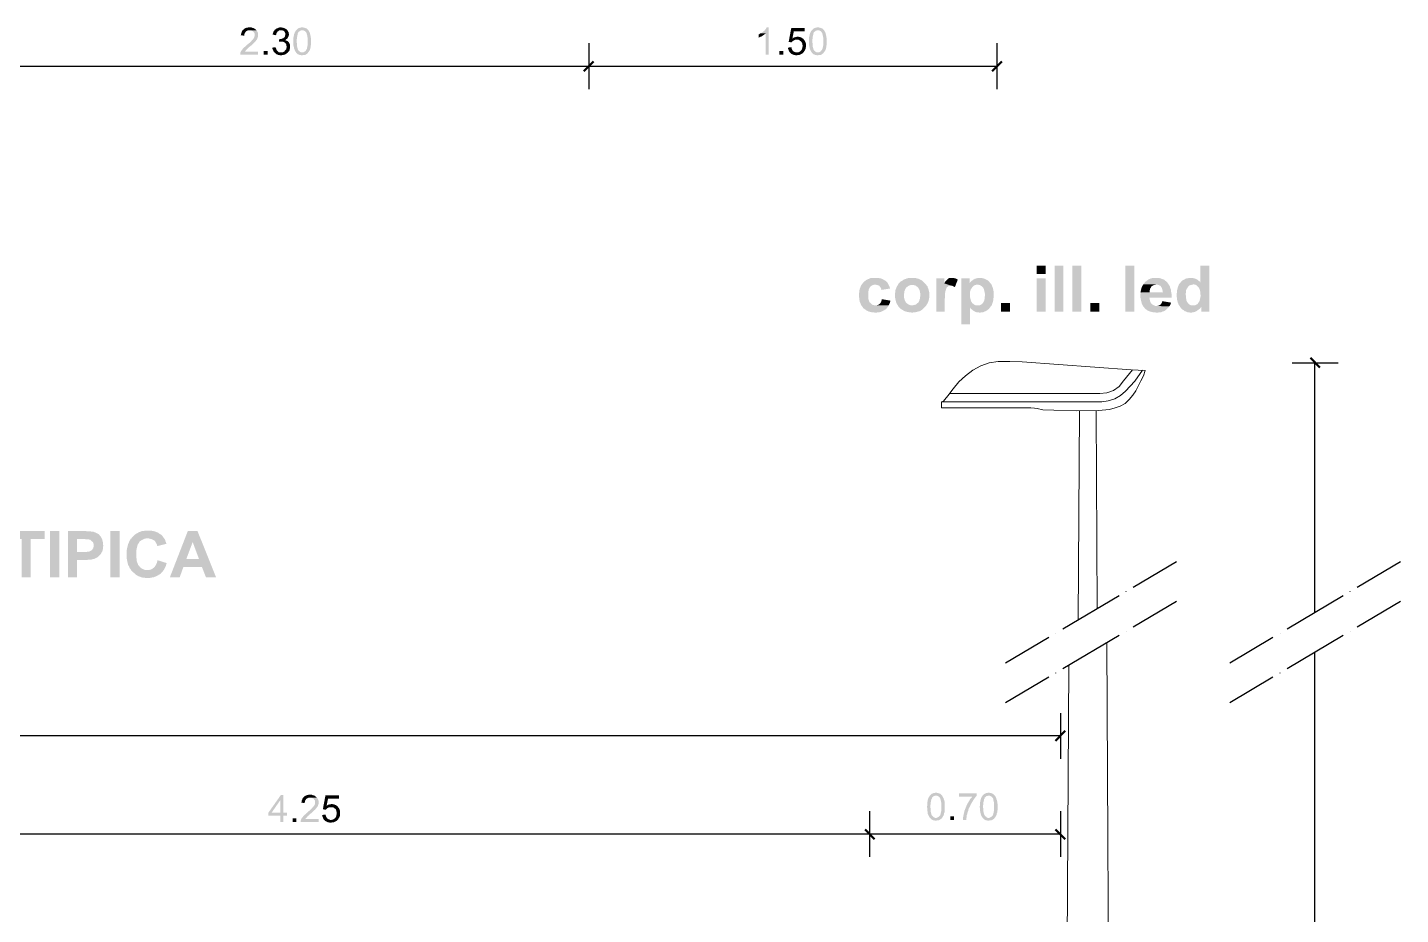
# Model space of a CAD drawing. Header units: millimetres. Extents: x 0.3 to 47.5, y 0.1 to 28.
# Drawn here: x 31.306 to 35.278, y 4.113 to 6.682 of the extents above; entities that cross this region are included whole.
import ezdxf

# ---------------------------------------------------------------- set-up
doc = ezdxf.new("R2010")
doc.units = ezdxf.units.MM
doc.layers.add('PDF _Geometria', color=7, linetype='Continuous')
doc.layers.add('PDF _Riempimenti solidi', color=7, linetype='Continuous')

msp = doc.modelspace()

# ---------------------------------------------------------------- hatches: boundary and pattern name
at = {"layer": 'PDF _Riempimenti solidi', "transparency": 33554559}
for points in [[(31.9683, 6.6732), (31.9492, 6.6732), (31.9525, 6.6732), (31.9542, 6.6724), (31.9558, 6.6716), (31.9583, 6.6707), (31.96, 6.6691), (31.9608, 6.6674), (31.9625, 6.6657), (31.9633, 6.6641), (31.9633, 6.6566), (31.9625, 6.6541), (31.9617, 6.6524), (31.9608, 6.6499), (31.9583, 6.6474), (31.9575, 6.6457), (31.9558, 6.6449), (31.955, 6.6432), (31.9533, 6.6416), (31.9517, 6.6399), (31.95, 6.6382), (31.9483, 6.6366), (31.9458, 6.6349), (31.9442, 6.6332), (31.9417, 6.6316), (31.94, 6.6299), (31.9367, 6.6266), (31.935, 6.6249), (31.9333, 6.6241), (31.9317, 6.6224), (31.9292, 6.6199), (31.9283, 6.6182), (31.9267, 6.6166), (31.9258, 6.6149), (31.9242, 6.6132), (31.9233, 6.6107), (31.9225, 6.6091), (31.9217, 6.6066), (31.9217, 6.6024), (31.9733, 6.6024), (31.9733, 6.6116), (31.935, 6.6116), (31.9367, 6.6132), (31.9375, 6.6149), (31.94, 6.6174), (31.9408, 6.6182), (31.9425, 6.6199), (31.9442, 6.6216), (31.9458, 6.6232), (31.9475, 6.6249), (31.95, 6.6266), (31.9508, 6.6274), (31.9533, 6.6291), (31.955, 6.6307), (31.9567, 6.6324), (31.9583, 6.6341), (31.96, 6.6357), (31.9617, 6.6374), (31.9633, 6.6382), (31.9642, 6.6399), (31.965, 6.6407), (31.9675, 6.6432), (31.9683, 6.6449), (31.97, 6.6466), (31.9708, 6.6482), (31.9717, 6.6499), (31.9717, 6.6507), (31.9725, 6.6532), (31.9733, 6.6549), (31.9733, 6.6641), (31.9725, 6.6666), (31.9708, 6.6699), (31.97, 6.6716)], [(31.9492, 6.6816), (31.9442, 6.6816), (31.9425, 6.6807), (31.94, 6.6807), (31.9383, 6.6799), (31.9358, 6.6791), (31.9342, 6.6782), (31.9325, 6.6766), (31.9308, 6.6757), (31.93, 6.6741), (31.9283, 6.6732), (31.9267, 6.6699), (31.9258, 6.6674), (31.925, 6.6657), (31.9242, 6.6632), (31.9242, 6.6607), (31.9233, 6.6591), (31.9333, 6.6574), (31.9333, 6.6599), (31.9342, 6.6624), (31.9342, 6.6641), (31.935, 6.6657), (31.9367, 6.6674), (31.9375, 6.6691), (31.9383, 6.6699), (31.9408, 6.6716), (31.9425, 6.6724), (31.9442, 6.6732), (31.9683, 6.6732), (31.9667, 6.6749), (31.965, 6.6766), (31.9633, 6.6774), (31.9617, 6.6791), (31.96, 6.6799), (31.9583, 6.6799), (31.9558, 6.6807), (31.9542, 6.6816), (31.9517, 6.6816)], [(32.0217, 6.6749), (32.0208, 6.6732), (32.0192, 6.6716), (32.0183, 6.6699), (32.0175, 6.6674), (32.0167, 6.6657), (32.0158, 6.6632), (32.0158, 6.6607), (32.025, 6.6591), (32.0258, 6.6607), (32.0258, 6.6632), (32.0267, 6.6649), (32.0275, 6.6666), (32.0292, 6.6682), (32.03, 6.6699), (32.0317, 6.6707), (32.0333, 6.6724), (32.035, 6.6732), (32.0392, 6.6732)], [(32.0392, 6.6816), (32.035, 6.6816), (32.0333, 6.6807), (32.0308, 6.6799), (32.0292, 6.6791), (32.0267, 6.6782), (32.025, 6.6774), (32.0233, 6.6757), (32.0217, 6.6749), (32.0392, 6.6732), (32.0433, 6.6732), (32.045, 6.6724), (32.0475, 6.6716), (32.05, 6.6691), (32.0508, 6.6674), (32.0517, 6.6657), (32.0525, 6.6632), (32.0525, 6.6599), (32.0517, 6.6582), (32.0517, 6.6557), (32.05, 6.6541), (32.0492, 6.6524), (32.0475, 6.6516), (32.0467, 6.6507), (32.045, 6.6499), (32.0425, 6.6491), (32.0408, 6.6482), (32.0367, 6.6482), (32.055, 6.6474), (32.0567, 6.6482), (32.0583, 6.6499), (32.0592, 6.6516), (32.06, 6.6524), (32.0608, 6.6549), (32.0617, 6.6566), (32.0625, 6.6591), (32.0625, 6.6632), (32.0617, 6.6649), (32.0617, 6.6674), (32.0608, 6.6691), (32.0592, 6.6716), (32.0583, 6.6732), (32.0567, 6.6749), (32.055, 6.6766), (32.0533, 6.6774), (32.0508, 6.6791), (32.05, 6.6791), (32.0475, 6.6799), (32.0458, 6.6807), (32.0433, 6.6807), (32.0417, 6.6816)], [(32.0833, 6.6732), (32.0825, 6.6716), (32.0808, 6.6699), (32.08, 6.6682), (32.0792, 6.6657), (32.0783, 6.6641), (32.0783, 6.6632), (32.0775, 6.6616), (32.0775, 6.6599), (32.0767, 6.6574), (32.0767, 6.6557), (32.0758, 6.6532), (32.0758, 6.6441), (32.075, 6.6416), (32.075, 6.6399), (32.0758, 6.6374), (32.0758, 6.6291), (32.0767, 6.6274), (32.0767, 6.6249), (32.0775, 6.6224), (32.0775, 6.6207), (32.0783, 6.6191), (32.0792, 6.6166), (32.0817, 6.6116), (32.0825, 6.6107), (32.0833, 6.6091), (32.0842, 6.6082), (32.1008, 6.6091), (32.0983, 6.6091), (32.0967, 6.6099), (32.095, 6.6107), (32.0933, 6.6124), (32.0917, 6.6132), (32.09, 6.6157), (32.0892, 6.6166), (32.0883, 6.6182), (32.0875, 6.6199), (32.0875, 6.6216), (32.0867, 6.6232), (32.0867, 6.6249), (32.0858, 6.6274), (32.0858, 6.6349), (32.085, 6.6382), (32.085, 6.6457), (32.0858, 6.6491), (32.0858, 6.6541), (32.0867, 6.6557), (32.0867, 6.6582), (32.0875, 6.6599), (32.0875, 6.6624), (32.0883, 6.6641), (32.0892, 6.6649), (32.0892, 6.6666), (32.09, 6.6682), (32.0917, 6.6691), (32.0933, 6.6707), (32.095, 6.6724), (32.0967, 6.6724), (32.0992, 6.6732), (32.1008, 6.6732)], [(32.1008, 6.6816), (32.0983, 6.6816), (32.0967, 6.6807), (32.0942, 6.6807), (32.0925, 6.6799), (32.09, 6.6791), (32.0883, 6.6782), (32.0867, 6.6766), (32.085, 6.6749), (32.0833, 6.6732), (32.1042, 6.6732), (32.1058, 6.6724), (32.1075, 6.6716), (32.1092, 6.6707), (32.1108, 6.6691), (32.1125, 6.6674), (32.1125, 6.6666), (32.1133, 6.6657), (32.1142, 6.6641), (32.1142, 6.6624), (32.115, 6.6607), (32.115, 6.6591), (32.1158, 6.6574), (32.1158, 6.6549), (32.1167, 6.6524), (32.1167, 6.6291), (32.1158, 6.6274), (32.1158, 6.6249), (32.115, 6.6232), (32.115, 6.6207), (32.1142, 6.6191), (32.1133, 6.6182), (32.1133, 6.6166), (32.11, 6.6132), (32.1083, 6.6116), (32.1067, 6.6107), (32.1033, 6.6091), (32.1008, 6.6091), (32.0842, 6.6082), (32.0858, 6.6066), (32.0867, 6.6057), (32.0883, 6.6041), (32.0908, 6.6032), (32.0925, 6.6024), (32.0942, 6.6016), (32.0967, 6.6016), (32.0983, 6.6007), (32.1017, 6.6007), (32.1033, 6.6016), (32.1083, 6.6016), (32.11, 6.6024), (32.1117, 6.6032), (32.1142, 6.6049), (32.115, 6.6057), (32.1158, 6.6057), (32.1175, 6.6074), (32.1183, 6.6091), (32.12, 6.6107), (32.1208, 6.6124), (32.1225, 6.6149), (32.1233, 6.6166), (32.1242, 6.6191), (32.1242, 6.6207), (32.125, 6.6232), (32.1258, 6.6249), (32.1258, 6.6291), (32.1267, 6.6316), (32.1267, 6.6499), (32.1258, 6.6524), (32.1258, 6.6566), (32.125, 6.6582), (32.125, 6.6599), (32.1242, 6.6616), (32.1233, 6.6641), (32.1233, 6.6657), (32.1217, 6.6682), (32.1208, 6.6699), (32.12, 6.6716), (32.1192, 6.6732), (32.1175, 6.6749), (32.1158, 6.6766), (32.1142, 6.6782), (32.1125, 6.6791), (32.1117, 6.6791), (32.11, 6.6799), (32.1075, 6.6807), (32.1058, 6.6807), (32.1033, 6.6816)], [(33.4508, 6.6816), (33.445, 6.6816), (33.4442, 6.6807), (33.4433, 6.6791), (33.4425, 6.6774), (33.4408, 6.6757), (33.44, 6.6741), (33.4383, 6.6724), (33.4358, 6.6707), (33.4333, 6.6682), (33.4317, 6.6674), (33.43, 6.6657), (33.4283, 6.6649), (33.4417, 6.6641), (33.4417, 6.6024), (33.4508, 6.6024)], [(33.555, 6.6799), (33.5158, 6.6799), (33.5083, 6.6399), (33.5167, 6.6382), (33.5183, 6.6399), (33.5192, 6.6416), (33.5208, 6.6424), (33.5233, 6.6441), (33.5267, 6.6457), (33.5317, 6.6457), (33.5517, 6.6474), (33.55, 6.6491), (33.5192, 6.6499), (33.5233, 6.6707), (33.555, 6.6707)], [(33.575, 6.6732), (33.5742, 6.6716), (33.5725, 6.6699), (33.5717, 6.6682), (33.5708, 6.6657), (33.57, 6.6641), (33.57, 6.6632), (33.5692, 6.6616), (33.5692, 6.6599), (33.5683, 6.6574), (33.5683, 6.6557), (33.5675, 6.6532), (33.5675, 6.6441), (33.5667, 6.6416), (33.5667, 6.6399), (33.5675, 6.6374), (33.5675, 6.6291), (33.5683, 6.6274), (33.5683, 6.6249), (33.5692, 6.6224), (33.5692, 6.6207), (33.57, 6.6191), (33.5708, 6.6166), (33.5717, 6.6149), (33.5725, 6.6132), (33.5733, 6.6116), (33.5742, 6.6107), (33.575, 6.6091), (33.5758, 6.6082), (33.5925, 6.6091), (33.59, 6.6091), (33.5883, 6.6099), (33.5867, 6.6107), (33.585, 6.6124), (33.5833, 6.6132), (33.5817, 6.6157), (33.5808, 6.6166), (33.58, 6.6182), (33.5792, 6.6199), (33.5792, 6.6216), (33.5783, 6.6232), (33.5783, 6.6249), (33.5775, 6.6274), (33.5775, 6.6349), (33.5767, 6.6382), (33.5767, 6.6457), (33.5775, 6.6491), (33.5775, 6.6541), (33.5783, 6.6557), (33.5783, 6.6582), (33.5792, 6.6599), (33.5792, 6.6624), (33.58, 6.6641), (33.5808, 6.6649), (33.5808, 6.6666), (33.5817, 6.6682), (33.5833, 6.6691), (33.585, 6.6707), (33.5867, 6.6724), (33.5883, 6.6724), (33.5908, 6.6732), (33.5925, 6.6732)], [(33.5925, 6.6816), (33.59, 6.6816), (33.5883, 6.6807), (33.5858, 6.6807), (33.5842, 6.6799), (33.5817, 6.6791), (33.58, 6.6782), (33.5783, 6.6766), (33.5767, 6.6749), (33.575, 6.6732), (33.5958, 6.6732), (33.5975, 6.6724), (33.5992, 6.6716), (33.6008, 6.6707), (33.6025, 6.6691), (33.6042, 6.6674), (33.6042, 6.6666), (33.605, 6.6657), (33.6058, 6.6641), (33.6058, 6.6624), (33.6067, 6.6607), (33.6067, 6.6591), (33.6075, 6.6574), (33.6075, 6.6549), (33.6083, 6.6524), (33.6083, 6.6291), (33.6075, 6.6274), (33.6075, 6.6249), (33.6067, 6.6232), (33.6067, 6.6207), (33.6058, 6.6191), (33.605, 6.6182), (33.605, 6.6166), (33.6033, 6.6149), (33.6017, 6.6132), (33.6, 6.6116), (33.5983, 6.6107), (33.5967, 6.6099), (33.595, 6.6091), (33.5925, 6.6091), (33.5758, 6.6082), (33.5783, 6.6057), (33.58, 6.6041), (33.5825, 6.6032), (33.5858, 6.6016), (33.5883, 6.6016), (33.59, 6.6007), (33.5933, 6.6007), (33.595, 6.6016), (33.6, 6.6016), (33.6017, 6.6024), (33.6033, 6.6032), (33.6058, 6.6049), (33.6067, 6.6057), (33.6075, 6.6057), (33.6092, 6.6074), (33.61, 6.6091), (33.6117, 6.6107), (33.6125, 6.6124), (33.6142, 6.6149), (33.615, 6.6166), (33.6158, 6.6191), (33.6158, 6.6207), (33.6167, 6.6232), (33.6175, 6.6249), (33.6175, 6.6291), (33.6183, 6.6316), (33.6183, 6.6499), (33.6175, 6.6524), (33.6175, 6.6566), (33.6167, 6.6582), (33.6167, 6.6599), (33.6158, 6.6616), (33.615, 6.6641), (33.615, 6.6657), (33.6133, 6.6682), (33.6108, 6.6732), (33.6092, 6.6749), (33.6075, 6.6766), (33.6058, 6.6782), (33.6042, 6.6791), (33.6033, 6.6791), (33.6017, 6.6799), (33.5992, 6.6807), (33.5975, 6.6807), (33.595, 6.6816)], [(32.0592, 6.6416), (32.0408, 6.6407), (32.0442, 6.6407), (32.0467, 6.6399), (32.0483, 6.6391), (32.05, 6.6382), (32.0517, 6.6366), (32.0525, 6.6357), (32.0542, 6.6341), (32.055, 6.6316), (32.055, 6.6299), (32.0558, 6.6274), (32.0558, 6.6232), (32.055, 6.6207), (32.055, 6.6191), (32.0542, 6.6174), (32.0508, 6.6141), (32.05, 6.6124), (32.0475, 6.6107), (32.0458, 6.6099), (32.0442, 6.6099), (32.0417, 6.6091), (32.0208, 6.6091), (32.0225, 6.6074), (32.0233, 6.6066), (32.025, 6.6049), (32.0267, 6.6041), (32.0292, 6.6032), (32.0308, 6.6024), (32.0325, 6.6016), (32.035, 6.6016), (32.0375, 6.6007), (32.0417, 6.6007), (32.0433, 6.6016), (32.0458, 6.6016), (32.0475, 6.6024), (32.05, 6.6024), (32.0517, 6.6032), (32.0533, 6.6041), (32.055, 6.6057), (32.0567, 6.6066), (32.0583, 6.6082), (32.0592, 6.6082), (32.06, 6.6099), (32.0617, 6.6116), (32.0633, 6.6132), (32.0642, 6.6149), (32.065, 6.6174), (32.065, 6.6191), (32.0658, 6.6216), (32.0658, 6.6307), (32.065, 6.6332), (32.0625, 6.6382), (32.0608, 6.6399)], [(32.035, 6.6482), (32.0333, 6.6399), (32.0342, 6.6399), (32.0367, 6.6407), (32.0408, 6.6407), (32.0592, 6.6416), (32.0575, 6.6424), (32.0558, 6.6432), (32.0533, 6.6441), (32.0517, 6.6449), (32.0533, 6.6457), (32.055, 6.6474), (32.0367, 6.6482)], [(33.4283, 6.6649), (33.4258, 6.6641), (33.4242, 6.6624), (33.4217, 6.6616), (33.4217, 6.6524), (33.4225, 6.6524), (33.4258, 6.6541), (33.4283, 6.6549), (33.43, 6.6557), (33.4325, 6.6574), (33.435, 6.6591), (33.4367, 6.6599), (33.4383, 6.6616), (33.44, 6.6624), (33.4417, 6.6641)], [(33.5342, 6.6549), (33.5333, 6.6549), (33.5308, 6.6541), (33.5292, 6.6541), (33.5267, 6.6532), (33.525, 6.6532), (33.5233, 6.6524), (33.5208, 6.6507), (33.5192, 6.6499), (33.55, 6.6491), (33.5483, 6.6499), (33.5467, 6.6516), (33.5442, 6.6524), (33.5408, 6.6541), (33.5383, 6.6541), (33.5358, 6.6549)], [(33.5517, 6.6474), (33.5317, 6.6457), (33.5367, 6.6457), (33.5383, 6.6449), (33.54, 6.6441), (33.5417, 6.6424), (33.5433, 6.6416), (33.5442, 6.6407), (33.5458, 6.6391), (33.5467, 6.6366), (33.5475, 6.6349), (33.5475, 6.6332), (33.5483, 6.6307), (33.5483, 6.6257), (33.5475, 6.6232), (33.5475, 6.6216), (33.5467, 6.6191), (33.545, 6.6157), (33.5433, 6.6141), (33.5417, 6.6124), (33.54, 6.6116), (33.5375, 6.6099), (33.5358, 6.6099), (33.5333, 6.6091), (33.5317, 6.6091), (33.5508, 6.6091), (33.5525, 6.6107), (33.5533, 6.6124), (33.555, 6.6149), (33.5567, 6.6182), (33.5575, 6.6207), (33.5575, 6.6224), (33.5583, 6.6249), (33.5583, 6.6349), (33.5575, 6.6366), (33.5567, 6.6391), (33.5558, 6.6407), (33.555, 6.6424), (33.5542, 6.6441), (33.5525, 6.6457)], [(32.0242, 6.6241), (32.015, 6.6232), (32.015, 6.6199), (32.0158, 6.6174), (32.0167, 6.6157), (32.0183, 6.6124), (32.0192, 6.6099), (32.0208, 6.6091), (32.04, 6.6091), (32.0375, 6.6091), (32.0358, 6.6099), (32.0333, 6.6099), (32.0317, 6.6116), (32.03, 6.6124), (32.03, 6.6132), (32.0283, 6.6141), (32.0267, 6.6174), (32.0258, 6.6199), (32.025, 6.6216)], [(33.5167, 6.6241), (33.5058, 6.6232), (33.5067, 6.6216), (33.5067, 6.6199), (33.5075, 6.6174), (33.5083, 6.6157), (33.5092, 6.6132), (33.51, 6.6116), (33.5108, 6.6099), (33.5125, 6.6082), (33.5142, 6.6074), (33.515, 6.6057), (33.5167, 6.6049), (33.5183, 6.6041), (33.5208, 6.6032), (33.5225, 6.6024), (33.525, 6.6016), (33.5267, 6.6016), (33.5292, 6.6007), (33.5317, 6.6007), (33.5342, 6.6016), (33.5383, 6.6016), (33.5408, 6.6024), (33.5442, 6.6041), (33.5475, 6.6057), (33.5508, 6.6091), (33.5292, 6.6091), (33.5275, 6.6099), (33.525, 6.6107), (33.5233, 6.6116), (33.5217, 6.6124), (33.5208, 6.6141), (33.5192, 6.6157), (33.5175, 6.6191), (33.5167, 6.6216)], [(34.725, 5.9916), (34.6992, 5.9916), (34.6992, 5.9432), (34.6408, 5.9416), (34.6383, 5.9391), (34.6783, 5.9374), (34.6817, 5.9374), (34.685, 5.9366), (34.6883, 5.9349), (34.6908, 5.9324), (34.6933, 5.9299), (34.695, 5.9282), (34.6967, 5.9249), (34.6975, 5.9224), (34.6983, 5.9191), (34.6992, 5.9149), (34.6992, 5.9107), (34.7, 5.9057), (34.7, 5.9041), (34.6983, 5.8957), (34.6975, 5.8924), (34.6967, 5.8891), (34.6933, 5.8841), (34.6917, 5.8816), (34.6883, 5.8791), (34.685, 5.8774), (34.6817, 5.8766), (34.6783, 5.8766), (34.6392, 5.8749), (34.7017, 5.8724), (34.7017, 5.8582), (34.725, 5.8582)], [(33.72, 5.9382), (33.7183, 5.9349), (33.7167, 5.9324), (33.7158, 5.9291), (33.7142, 5.9257), (33.7133, 5.9224), (33.7125, 5.9182), (33.7125, 5.9149), (33.7117, 5.9107), (33.7117, 5.9016), (33.7125, 5.8982), (33.7125, 5.8941), (33.7133, 5.8907), (33.7142, 5.8866), (33.7158, 5.8832), (33.7167, 5.8807), (33.7183, 5.8774), (33.72, 5.8749), (33.7225, 5.8716), (33.7242, 5.8691), (33.725, 5.8682), (33.7275, 5.8666), (33.7308, 5.8641), (33.7333, 5.8624), (33.74, 5.8591), (33.75, 5.8566), (33.7542, 5.8566), (33.7583, 5.8557), (33.7608, 5.8557), (33.765, 5.8566), (33.7692, 5.8566), (33.7758, 5.8582), (33.7825, 5.8616), (33.7875, 5.8649), (33.7892, 5.8657), (33.7917, 5.8682), (33.7933, 5.8707), (33.7958, 5.8732), (33.7975, 5.8766), (33.7592, 5.8766), (33.7558, 5.8774), (33.7525, 5.8782), (33.7492, 5.8791), (33.7442, 5.8841), (33.7425, 5.8857), (33.7408, 5.8891), (33.74, 5.8916), (33.7392, 5.8949), (33.7383, 5.8991), (33.7383, 5.9141), (33.7392, 5.9182), (33.74, 5.9224), (33.7408, 5.9249), (33.7425, 5.9282), (33.7442, 5.9299), (33.7458, 5.9324), (33.7483, 5.9341), (33.7517, 5.9357), (33.755, 5.9366), (33.7592, 5.9366)], [(33.7583, 5.9566), (33.7525, 5.9566), (33.7492, 5.9557), (33.745, 5.9557), (33.7417, 5.9541), (33.7383, 5.9532), (33.7358, 5.9516), (33.7325, 5.9499), (33.73, 5.9482), (33.7267, 5.9457), (33.7242, 5.9432), (33.7225, 5.9407), (33.72, 5.9382), (33.7592, 5.9366), (33.7608, 5.9366), (33.7675, 5.9349), (33.7708, 5.9332), (33.7717, 5.9316), (33.7742, 5.9291), (33.7758, 5.9257), (33.7767, 5.9216), (33.8017, 5.9257), (33.8008, 5.9291), (33.7992, 5.9324), (33.7975, 5.9357), (33.7942, 5.9424), (33.7917, 5.9449), (33.7892, 5.9474), (33.7867, 5.9491), (33.7833, 5.9507), (33.7808, 5.9524), (33.7775, 5.9541), (33.7708, 5.9557), (33.7667, 5.9566), (33.7625, 5.9566)], [(33.865, 5.9566), (33.8567, 5.9566), (33.8533, 5.9557), (33.85, 5.9549), (33.8467, 5.9532), (33.8433, 5.9524), (33.84, 5.9507), (33.8367, 5.9482), (33.8333, 5.9466), (33.8283, 5.9416), (33.8258, 5.9391), (33.8242, 5.9357), (33.8217, 5.9324), (33.82, 5.9291), (33.8192, 5.9257), (33.8175, 5.9224), (33.8167, 5.9182), (33.8167, 5.9149), (33.8158, 5.9116), (33.8158, 5.8999), (33.8167, 5.8966), (33.8175, 5.8924), (33.8183, 5.8891), (33.8192, 5.8857), (33.8208, 5.8824), (33.8217, 5.8799), (33.8225, 5.8791), (33.8242, 5.8766), (33.8658, 5.8766), (33.8642, 5.8766), (33.8575, 5.8782), (33.8542, 5.8799), (33.8517, 5.8816), (33.8483, 5.8841), (33.8475, 5.8857), (33.8458, 5.8882), (33.8442, 5.8916), (33.8433, 5.8949), (33.8425, 5.8982), (33.8417, 5.9024), (33.8417, 5.9082), (33.8425, 5.9124), (33.8425, 5.9166), (33.8442, 5.9199), (33.845, 5.9232), (33.8467, 5.9257), (33.8483, 5.9282), (33.8492, 5.9291), (33.8525, 5.9316), (33.855, 5.9332), (33.8583, 5.9349), (33.8617, 5.9357), (33.8658, 5.9357), (33.9058, 5.9374), (33.8983, 5.9449), (33.8958, 5.9474), (33.8933, 5.9491), (33.8867, 5.9524), (33.8833, 5.9541), (33.8733, 5.9566), (33.8692, 5.9566)], [(33.9058, 5.9374), (33.8658, 5.9357), (33.87, 5.9357), (33.8733, 5.9349), (33.8767, 5.9332), (33.88, 5.9307), (33.8825, 5.9282), (33.8833, 5.9274), (33.885, 5.9249), (33.8867, 5.9216), (33.8875, 5.9182), (33.8883, 5.9149), (33.8892, 5.9107), (33.8892, 5.9041), (33.8883, 5.8999), (33.8883, 5.8966), (33.8867, 5.8932), (33.8858, 5.8899), (33.8842, 5.8866), (33.8825, 5.8841), (33.8817, 5.8841), (33.8792, 5.8816), (33.8758, 5.8791), (33.8658, 5.8766), (33.8242, 5.8766), (33.8258, 5.8732), (33.8283, 5.8707), (33.8308, 5.8682), (33.8342, 5.8657), (33.8367, 5.8641), (33.84, 5.8624), (33.8408, 5.8616), (33.8442, 5.8599), (33.8508, 5.8582), (33.855, 5.8574), (33.8583, 5.8566), (33.8617, 5.8566), (33.8658, 5.8557), (33.8692, 5.8566), (33.8725, 5.8566), (33.8767, 5.8574), (33.8867, 5.8599), (33.89, 5.8616), (33.8925, 5.8632), (33.8958, 5.8657), (33.8983, 5.8682), (33.9008, 5.8707), (33.9058, 5.8757), (33.9075, 5.8791), (33.9092, 5.8816), (33.9108, 5.8849), (33.9125, 5.8882), (33.9133, 5.8916), (33.9142, 5.8957), (33.915, 5.8991), (33.915, 5.9141), (33.9142, 5.9174), (33.9133, 5.9216), (33.9125, 5.9249), (33.9108, 5.9282), (33.91, 5.9316), (33.9075, 5.9341)], [(33.9583, 5.9549), (33.935, 5.9549), (33.935, 5.8582), (33.96, 5.8582), (33.96, 5.8974), (33.9608, 5.9016), (33.9608, 5.9132), (33.9617, 5.9157), (33.9617, 5.9182), (33.9625, 5.9199), (33.9633, 5.9224), (33.9642, 5.9257), (33.9658, 5.9291), (33.9683, 5.9307), (33.97, 5.9324), (33.9733, 5.9332), (33.9775, 5.9341), (33.9583, 5.9407)], [(33.98, 5.9566), (33.9758, 5.9566), (33.9725, 5.9557), (33.9692, 5.9541), (33.9683, 5.9524), (33.9658, 5.9507), (33.9633, 5.9482), (33.9608, 5.9449), (33.9583, 5.9407), (33.9775, 5.9341), (33.9792, 5.9341), (33.9825, 5.9332), (33.9858, 5.9316), (33.9892, 5.9299), (33.9975, 5.9516), (33.9942, 5.9532), (33.9908, 5.9549), (33.9842, 5.9566)], [(34.0317, 5.9549), (34.0075, 5.9549), (34.0075, 5.8216), (34.0333, 5.8216), (34.0333, 5.8699), (34.0917, 5.8724), (34.0942, 5.8749), (34.055, 5.8766), (34.0508, 5.8766), (34.0483, 5.8774), (34.045, 5.8791), (34.0417, 5.8816), (34.0392, 5.8841), (34.0375, 5.8866), (34.0358, 5.8891), (34.035, 5.8924), (34.0342, 5.8957), (34.0333, 5.8991), (34.0333, 5.9032), (34.0325, 5.9082), (34.0325, 5.9091), (34.0333, 5.9132), (34.0333, 5.9174), (34.0342, 5.9207), (34.0358, 5.9241), (34.0375, 5.9266), (34.0392, 5.9291), (34.0417, 5.9316), (34.0442, 5.9341), (34.0475, 5.9357), (34.0508, 5.9366), (34.0542, 5.9366), (34.0942, 5.9382), (34.0317, 5.9407)], [(34.0617, 5.9566), (34.0575, 5.9566), (34.0508, 5.9549), (34.0475, 5.9541), (34.0442, 5.9524), (34.0417, 5.9507), (34.0383, 5.9482), (34.0333, 5.9432), (34.0317, 5.9407), (34.0942, 5.9382), (34.0917, 5.9407), (34.09, 5.9432), (34.0875, 5.9466), (34.0842, 5.9491), (34.0817, 5.9507), (34.0783, 5.9524), (34.075, 5.9541), (34.0717, 5.9549), (34.0683, 5.9557), (34.065, 5.9566)], [(34.0942, 5.9382), (34.0542, 5.9366), (34.0575, 5.9366), (34.0608, 5.9357), (34.0642, 5.9341), (34.0667, 5.9324), (34.07, 5.9291), (34.0708, 5.9282), (34.0725, 5.9257), (34.075, 5.9157), (34.0758, 5.9116), (34.0758, 5.9032), (34.075, 5.8991), (34.075, 5.8949), (34.0742, 5.8916), (34.0725, 5.8882), (34.0717, 5.8857), (34.07, 5.8832), (34.0675, 5.8816), (34.065, 5.8791), (34.0617, 5.8774), (34.0583, 5.8766), (34.055, 5.8766), (34.0942, 5.8749), (34.0958, 5.8774), (34.0967, 5.8807), (34.0983, 5.8841), (34.0992, 5.8874), (34.1, 5.8907), (34.1008, 5.8949), (34.1008, 5.8982), (34.1017, 5.9024), (34.1017, 5.9149), (34.1008, 5.9182), (34.1, 5.9224), (34.0992, 5.9257), (34.0983, 5.9291), (34.0967, 5.9324), (34.0958, 5.9357)], [(34.57, 5.9566), (34.5633, 5.9566), (34.5592, 5.9557), (34.5558, 5.9549), (34.5525, 5.9532), (34.55, 5.9524), (34.5467, 5.9499), (34.5442, 5.9482), (34.5408, 5.9457), (34.5383, 5.9432), (34.5383, 5.9424), (34.5358, 5.9399), (34.5342, 5.9374), (34.5717, 5.9374), (34.5758, 5.9366), (34.5792, 5.9357), (34.5825, 5.9341), (34.585, 5.9316), (34.5867, 5.9291), (34.5883, 5.9257), (34.5892, 5.9224), (34.59, 5.9191), (34.5908, 5.9149), (34.5525, 5.9149), (34.5267, 5.9141), (34.5258, 5.9099), (34.5258, 5.8991), (34.5267, 5.8949), (34.5275, 5.8916), (34.5283, 5.8882), (34.53, 5.8816), (34.5317, 5.8782), (34.5333, 5.8749), (34.5358, 5.8724), (34.5375, 5.8699), (34.5392, 5.8674), (34.5417, 5.8657), (34.545, 5.8632), (34.5475, 5.8616), (34.5508, 5.8599), (34.5533, 5.8591), (34.5575, 5.8582), (34.5642, 5.8566), (34.5683, 5.8566), (34.5725, 5.8557), (34.575, 5.8557), (34.5792, 5.8566), (34.5833, 5.8566), (34.5867, 5.8574), (34.59, 5.8591), (34.5933, 5.8599), (34.5967, 5.8616), (34.5992, 5.8632), (34.6, 5.8641), (34.6025, 5.8666), (34.605, 5.8691), (34.6075, 5.8716), (34.6092, 5.8741), (34.5725, 5.8749), (34.5708, 5.8749), (34.5675, 5.8757), (34.5608, 5.8791), (34.5583, 5.8816), (34.5575, 5.8824), (34.5558, 5.8849), (34.5542, 5.8874), (34.5533, 5.8916), (34.5525, 5.8949), (34.5517, 5.8991), (34.6158, 5.8991), (34.6158, 5.9107), (34.615, 5.9149), (34.6142, 5.9191), (34.6142, 5.9224), (34.6125, 5.9257), (34.6108, 5.9324), (34.6092, 5.9349), (34.6075, 5.9374), (34.6058, 5.9399), (34.6042, 5.9424), (34.6025, 5.9441), (34.6, 5.9466), (34.5975, 5.9482), (34.595, 5.9507), (34.5917, 5.9524), (34.5883, 5.9532), (34.585, 5.9549), (34.5817, 5.9557), (34.5775, 5.9566), (34.5742, 5.9566)], [(34.5342, 5.9374), (34.5325, 5.9349), (34.5308, 5.9316), (34.5292, 5.9282), (34.5275, 5.9216), (34.5267, 5.9174), (34.5267, 5.9141), (34.5525, 5.9149), (34.5525, 5.9182), (34.5533, 5.9224), (34.5542, 5.9257), (34.5558, 5.9282), (34.5575, 5.9316), (34.5583, 5.9324), (34.5617, 5.9341), (34.5642, 5.9357), (34.5683, 5.9366), (34.5717, 5.9374)], [(34.6383, 5.9391), (34.6367, 5.9366), (34.6358, 5.9332), (34.6342, 5.9299), (34.6325, 5.9232), (34.6317, 5.9191), (34.6317, 5.9149), (34.6308, 5.9107), (34.6308, 5.9024), (34.6317, 5.8982), (34.6317, 5.8941), (34.6325, 5.8907), (34.6342, 5.8841), (34.6358, 5.8807), (34.6375, 5.8774), (34.6392, 5.8749), (34.6783, 5.8766), (34.675, 5.8766), (34.6717, 5.8774), (34.6692, 5.8782), (34.6658, 5.8807), (34.6633, 5.8832), (34.6617, 5.8866), (34.6608, 5.8866), (34.66, 5.8891), (34.6583, 5.8924), (34.6583, 5.8957), (34.6575, 5.8999), (34.6575, 5.9041), (34.6567, 5.9082), (34.6567, 5.9099), (34.6575, 5.9141), (34.6575, 5.9182), (34.6583, 5.9216), (34.66, 5.9249), (34.6617, 5.9274), (34.6633, 5.9299), (34.665, 5.9324), (34.6683, 5.9349), (34.6783, 5.9374)], [(34.6717, 5.9566), (34.6675, 5.9566), (34.6642, 5.9557), (34.66, 5.9549), (34.6567, 5.9541), (34.6542, 5.9524), (34.6475, 5.9491), (34.645, 5.9466), (34.6425, 5.9441), (34.6408, 5.9416), (34.6992, 5.9432), (34.6975, 5.9457), (34.6942, 5.9482), (34.6917, 5.9507), (34.6883, 5.9524), (34.685, 5.9541), (34.675, 5.9566)], [(33.7775, 5.8949), (33.7775, 5.8932), (33.7767, 5.8899), (33.775, 5.8857), (33.7733, 5.8832), (33.77, 5.8799), (33.7667, 5.8782), (33.7633, 5.8774), (33.7592, 5.8766), (33.7975, 5.8766), (33.8008, 5.8832), (33.8017, 5.8866), (33.8025, 5.8907)], [(34.5892, 5.8891), (34.5883, 5.8874), (34.5875, 5.8832), (34.585, 5.8807), (34.5833, 5.8782), (34.58, 5.8766), (34.5767, 5.8757), (34.5725, 5.8749), (34.6092, 5.8741), (34.6117, 5.8774), (34.6133, 5.8807), (34.6142, 5.8849)], [(34.0917, 5.8724), (34.0333, 5.8699), (34.035, 5.8674), (34.0383, 5.8649), (34.0408, 5.8624), (34.0442, 5.8607), (34.0467, 5.8591), (34.05, 5.8574), (34.0533, 5.8566), (34.0575, 5.8566), (34.0608, 5.8557), (34.0617, 5.8557), (34.065, 5.8566), (34.0683, 5.8566), (34.0717, 5.8574), (34.075, 5.8591), (34.0783, 5.8599), (34.0817, 5.8624), (34.0842, 5.8641), (34.0875, 5.8666), (34.09, 5.8699)], [(34.6392, 5.8749), (34.6408, 5.8724), (34.6425, 5.8699), (34.6425, 5.8691), (34.6458, 5.8666), (34.6483, 5.8641), (34.6517, 5.8624), (34.6542, 5.8599), (34.6575, 5.8591), (34.6608, 5.8574), (34.6642, 5.8566), (34.6675, 5.8566), (34.6708, 5.8557), (34.6733, 5.8557), (34.6767, 5.8566), (34.6808, 5.8574), (34.6842, 5.8582), (34.6875, 5.8599), (34.6908, 5.8624), (34.6933, 5.8641), (34.6967, 5.8666), (34.6992, 5.8691), (34.7017, 5.8724)], [(31.3558, 5.2232), (31.25, 5.2232), (31.25, 5.2007), (31.2892, 5.2007), (31.2892, 5.0899), (31.3158, 5.0899), (31.3158, 5.2007), (31.3558, 5.2007)], [(31.4667, 5.2232), (31.4233, 5.2232), (31.4233, 5.0899), (31.45, 5.0899), (31.45, 5.1399), (31.4792, 5.1399), (31.4833, 5.1407), (31.49, 5.1407), (31.4933, 5.1416), (31.4958, 5.1424), (31.4967, 5.1424), (31.5, 5.1432), (31.51, 5.1482), (31.5117, 5.1499), (31.5167, 5.1549), (31.5192, 5.1582), (31.5208, 5.1616), (31.45, 5.1624), (31.45, 5.2007), (31.4633, 5.2007), (31.5208, 5.2024), (31.52, 5.2049), (31.5175, 5.2082), (31.5167, 5.2091), (31.5142, 5.2124), (31.5117, 5.2149), (31.5017, 5.2199), (31.4983, 5.2207), (31.4975, 5.2216), (31.4925, 5.2216), (31.4892, 5.2224), (31.4817, 5.2224), (31.4767, 5.2232), (31.4717, 5.2232)], [(31.655, 5.2249), (31.6475, 5.2249), (31.6442, 5.2241), (31.6408, 5.2241), (31.6367, 5.2232), (31.6333, 5.2216), (31.63, 5.2207), (31.6267, 5.2191), (31.6242, 5.2174), (31.6208, 5.2157), (31.6183, 5.2141), (31.615, 5.2116), (31.6125, 5.2091), (31.61, 5.2066), (31.6092, 5.2057), (31.6075, 5.2032), (31.605, 5.2007), (31.6033, 5.1982), (31.6017, 5.1949), (31.6, 5.1924), (31.5992, 5.1891), (31.5975, 5.1857), (31.5967, 5.1824), (31.5958, 5.1791), (31.595, 5.1757), (31.5933, 5.1674), (31.5933, 5.1441), (31.5942, 5.1399), (31.595, 5.1366), (31.5958, 5.1324), (31.5975, 5.1257), (31.5992, 5.1224), (31.6008, 5.1199), (31.6017, 5.1166), (31.6042, 5.1141), (31.6058, 5.1107), (31.6075, 5.1082), (31.61, 5.1057), (31.6108, 5.1049), (31.6142, 5.1024), (31.6167, 5.0999), (31.6192, 5.0974), (31.6225, 5.0957), (31.625, 5.0941), (31.6283, 5.0924), (31.6317, 5.0916), (31.635, 5.0899), (31.6383, 5.0891), (31.6425, 5.0882), (31.6458, 5.0882), (31.65, 5.0874), (31.6592, 5.0874), (31.6625, 5.0882), (31.6667, 5.0891), (31.67, 5.0891), (31.6733, 5.0907), (31.6767, 5.0916), (31.6833, 5.0949), (31.6858, 5.0966), (31.6892, 5.0982), (31.6908, 5.0991), (31.6925, 5.1016), (31.6975, 5.1066), (31.6992, 5.1091), (31.6533, 5.1107), (31.6475, 5.1107), (31.6442, 5.1116), (31.6408, 5.1132), (31.6383, 5.1141), (31.635, 5.1166), (31.6325, 5.1182), (31.63, 5.1216), (31.6292, 5.1224), (31.6275, 5.1241), (31.6258, 5.1266), (31.625, 5.1299), (31.6233, 5.1332), (31.6217, 5.1399), (31.6217, 5.1441), (31.6208, 5.1482), (31.6208, 5.1657), (31.6225, 5.1741), (31.6233, 5.1774), (31.6242, 5.1807), (31.625, 5.1841), (31.6267, 5.1866), (31.6283, 5.1891), (31.63, 5.1916), (31.6308, 5.1932), (31.6342, 5.1957), (31.6367, 5.1974), (31.6433, 5.2007), (31.65, 5.2024), (31.6542, 5.2024), (31.7008, 5.2032), (31.6992, 5.2057), (31.6975, 5.2082), (31.6925, 5.2132), (31.69, 5.2149), (31.6867, 5.2166), (31.6842, 5.2191), (31.6808, 5.2199), (31.6775, 5.2216), (31.6708, 5.2232), (31.6667, 5.2241), (31.6633, 5.2249), (31.6592, 5.2249)], [(31.7983, 5.2232), (31.77, 5.2232), (31.7183, 5.0899), (31.7467, 5.0899), (31.7575, 5.1199), (31.8108, 5.1199), (31.7658, 5.1424), (31.7842, 5.1916)], [(31.7983, 5.2232), (31.7842, 5.1916), (31.8025, 5.1424), (31.7658, 5.1424), (31.8108, 5.1199), (31.8225, 5.0899), (31.8517, 5.0899)], [(31.5208, 5.2024), (31.4633, 5.2007), (31.47, 5.2007), (31.4742, 5.1999), (31.4825, 5.1999), (31.4842, 5.1991), (31.4875, 5.1982), (31.4908, 5.1957), (31.4933, 5.1932), (31.495, 5.1924), (31.4967, 5.1891), (31.4975, 5.1857), (31.4975, 5.1782), (31.4967, 5.1741), (31.495, 5.1716), (31.4925, 5.1691), (31.49, 5.1666), (31.4867, 5.1649), (31.485, 5.1641), (31.4817, 5.1641), (31.4783, 5.1632), (31.475, 5.1632), (31.47, 5.1624), (31.45, 5.1624), (31.5208, 5.1616), (31.5225, 5.1641), (31.5233, 5.1666), (31.5242, 5.1707), (31.525, 5.1741), (31.525, 5.1782), (31.5258, 5.1824), (31.525, 5.1841), (31.525, 5.1882), (31.5242, 5.1924), (31.5233, 5.1957), (31.5225, 5.1991)], [(31.7008, 5.2032), (31.6542, 5.2024), (31.655, 5.2024), (31.6592, 5.2016), (31.6658, 5.1999), (31.6692, 5.1982), (31.6725, 5.1966), (31.6758, 5.1932), (31.6775, 5.1899), (31.6792, 5.1874), (31.6808, 5.1841), (31.6817, 5.1799), (31.7083, 5.1866), (31.7075, 5.1891), (31.7058, 5.1932), (31.705, 5.1966), (31.7033, 5.1999)], [(31.6825, 5.1391), (31.6817, 5.1357), (31.6808, 5.1316), (31.6792, 5.1282), (31.6775, 5.1249), (31.6758, 5.1224), (31.6742, 5.1199), (31.6717, 5.1174), (31.67, 5.1166), (31.6675, 5.1141), (31.6642, 5.1124), (31.6575, 5.1107), (31.6533, 5.1107), (31.6992, 5.1091), (31.7017, 5.1124), (31.7033, 5.1157), (31.705, 5.1191), (31.7067, 5.1224), (31.7075, 5.1266), (31.7092, 5.1307)], [(32.0467, 4.4591), (32.0392, 4.4591), (32.0033, 4.4082), (32.0033, 4.3999), (32.0375, 4.3999), (32.0375, 4.3807), (32.0467, 4.3807), (32.0467, 4.3999), (32.0575, 4.3999), (32.0575, 4.4082), (32.0125, 4.4082), (32.0375, 4.4441)], [(32.0467, 4.4591), (32.0375, 4.4441), (32.0375, 4.4082), (32.0125, 4.4082), (32.0467, 4.4082)], [(32.1433, 4.4516), (32.1242, 4.4516), (32.1275, 4.4516), (32.1308, 4.4499), (32.1333, 4.4491), (32.1342, 4.4482), (32.135, 4.4474), (32.1358, 4.4457), (32.1375, 4.4441), (32.1383, 4.4424), (32.1383, 4.4349), (32.1375, 4.4324), (32.1367, 4.4307), (32.1358, 4.4282), (32.1342, 4.4266), (32.1333, 4.4257), (32.1325, 4.4241), (32.1308, 4.4232), (32.13, 4.4216), (32.1283, 4.4199), (32.1267, 4.4182), (32.125, 4.4166), (32.1233, 4.4149), (32.1208, 4.4132), (32.1192, 4.4116), (32.1167, 4.4099), (32.1133, 4.4066), (32.11, 4.4032), (32.1083, 4.4024), (32.1067, 4.4007), (32.1042, 4.3982), (32.1033, 4.3966), (32.1017, 4.3949), (32.1008, 4.3932), (32.0992, 4.3916), (32.0983, 4.3891), (32.0975, 4.3874), (32.0967, 4.3849), (32.0967, 4.3807), (32.1483, 4.3807), (32.1483, 4.3899), (32.11, 4.3899), (32.1117, 4.3916), (32.1125, 4.3932), (32.1142, 4.3949), (32.1158, 4.3966), (32.1175, 4.3982), (32.1192, 4.3999), (32.1208, 4.4016), (32.1225, 4.4032), (32.125, 4.4049), (32.1258, 4.4057), (32.1283, 4.4074), (32.13, 4.4091), (32.1317, 4.4107), (32.1333, 4.4124), (32.135, 4.4141), (32.1367, 4.4157), (32.1383, 4.4166), (32.1392, 4.4182), (32.1408, 4.4199), (32.1425, 4.4216), (32.1433, 4.4232), (32.145, 4.4249), (32.1467, 4.4282), (32.1467, 4.4291), (32.1475, 4.4316), (32.1483, 4.4332), (32.1483, 4.4424), (32.1475, 4.4449), (32.145, 4.4499)], [(32.1242, 4.4599), (32.1192, 4.4599), (32.1175, 4.4591), (32.115, 4.4591), (32.1133, 4.4582), (32.1108, 4.4574), (32.1092, 4.4566), (32.1075, 4.4549), (32.1058, 4.4541), (32.105, 4.4524), (32.1033, 4.4516), (32.1025, 4.4499), (32.1017, 4.4482), (32.1008, 4.4457), (32.1, 4.4441), (32.0992, 4.4416), (32.0992, 4.4391), (32.0983, 4.4374), (32.1083, 4.4357), (32.1083, 4.4382), (32.1092, 4.4407), (32.1092, 4.4424), (32.11, 4.4441), (32.1117, 4.4457), (32.1125, 4.4474), (32.1133, 4.4482), (32.1158, 4.4499), (32.1175, 4.4507), (32.1192, 4.4516), (32.1433, 4.4516), (32.1417, 4.4532), (32.14, 4.4549), (32.1383, 4.4557), (32.1367, 4.4574), (32.135, 4.4582), (32.1333, 4.4582), (32.1308, 4.4591), (32.1292, 4.4599), (32.1267, 4.4599)], [(32.2075, 4.4582), (32.1683, 4.4582), (32.1608, 4.4182), (32.1692, 4.4166), (32.1708, 4.4182), (32.1717, 4.4199), (32.1733, 4.4207), (32.1758, 4.4224), (32.1792, 4.4241), (32.1842, 4.4241), (32.2042, 4.4257), (32.2025, 4.4274), (32.1717, 4.4282), (32.1758, 4.4491), (32.2075, 4.4491)], [(33.9167, 4.4574), (33.9158, 4.4557), (33.9142, 4.4541), (33.9133, 4.4524), (33.9125, 4.4499), (33.9117, 4.4482), (33.9117, 4.4474), (33.9108, 4.4457), (33.9108, 4.4441), (33.91, 4.4416), (33.91, 4.4399), (33.9092, 4.4374), (33.9092, 4.4282), (33.9083, 4.4257), (33.9083, 4.4241), (33.9092, 4.4216), (33.9092, 4.4132), (33.91, 4.4116), (33.91, 4.4091), (33.9108, 4.4066), (33.9108, 4.4049), (33.9117, 4.4032), (33.9125, 4.4007), (33.915, 4.3957), (33.9158, 4.3949), (33.9167, 4.3932), (33.9175, 4.3924), (33.9342, 4.3932), (33.9317, 4.3932), (33.93, 4.3941), (33.9283, 4.3949), (33.9267, 4.3966), (33.925, 4.3974), (33.9233, 4.3999), (33.9225, 4.4007), (33.9217, 4.4024), (33.9208, 4.4041), (33.9208, 4.4057), (33.92, 4.4074), (33.92, 4.4091), (33.9192, 4.4116), (33.9192, 4.4191), (33.9183, 4.4224), (33.9183, 4.4299), (33.9192, 4.4332), (33.9192, 4.4382), (33.92, 4.4399), (33.92, 4.4424), (33.9208, 4.4441), (33.9208, 4.4466), (33.9217, 4.4482), (33.9225, 4.4491), (33.9225, 4.4507), (33.9233, 4.4524), (33.925, 4.4532), (33.9267, 4.4549), (33.9283, 4.4566), (33.93, 4.4566), (33.9325, 4.4574), (33.9342, 4.4574)], [(33.9342, 4.4657), (33.9317, 4.4657), (33.93, 4.4649), (33.9275, 4.4649), (33.9258, 4.4641), (33.9233, 4.4632), (33.9217, 4.4624), (33.92, 4.4607), (33.9183, 4.4591), (33.9167, 4.4574), (33.9375, 4.4574), (33.9392, 4.4566), (33.9408, 4.4557), (33.9425, 4.4549), (33.9442, 4.4532), (33.9458, 4.4516), (33.9458, 4.4507), (33.9467, 4.4499), (33.9475, 4.4482), (33.9475, 4.4466), (33.9483, 4.4449), (33.9483, 4.4432), (33.9492, 4.4416), (33.9492, 4.4391), (33.95, 4.4366), (33.95, 4.4132), (33.9492, 4.4116), (33.9492, 4.4091), (33.9483, 4.4074), (33.9483, 4.4049), (33.9475, 4.4032), (33.9467, 4.4024), (33.9467, 4.4007), (33.9433, 4.3974), (33.9417, 4.3957), (33.94, 4.3949), (33.9367, 4.3932), (33.9342, 4.3932), (33.9175, 4.3924), (33.9192, 4.3907), (33.92, 4.3899), (33.9217, 4.3882), (33.9242, 4.3874), (33.9258, 4.3866), (33.9275, 4.3857), (33.93, 4.3857), (33.9317, 4.3849), (33.935, 4.3849), (33.9367, 4.3857), (33.9417, 4.3857), (33.9433, 4.3866), (33.945, 4.3874), (33.9475, 4.3891), (33.9483, 4.3899), (33.9492, 4.3899), (33.9508, 4.3916), (33.9517, 4.3932), (33.9533, 4.3949), (33.9542, 4.3966), (33.9558, 4.3991), (33.9567, 4.4007), (33.9575, 4.4032), (33.9575, 4.4049), (33.9583, 4.4074), (33.9592, 4.4091), (33.9592, 4.4132), (33.96, 4.4157), (33.96, 4.4341), (33.9592, 4.4366), (33.9592, 4.4407), (33.9583, 4.4424), (33.9583, 4.4441), (33.9575, 4.4457), (33.9567, 4.4482), (33.9567, 4.4499), (33.955, 4.4524), (33.9542, 4.4541), (33.9533, 4.4557), (33.9525, 4.4574), (33.9508, 4.4591), (33.9492, 4.4607), (33.9475, 4.4624), (33.9458, 4.4632), (33.945, 4.4632), (33.9433, 4.4641), (33.9408, 4.4649), (33.9392, 4.4649), (33.9367, 4.4657)], [(34.0517, 4.4641), (34.0008, 4.4641), (34.0008, 4.4549), (34.04, 4.4549), (34.0392, 4.4549), (34.0383, 4.4532), (34.0367, 4.4516), (34.035, 4.4499), (34.0342, 4.4482), (34.0325, 4.4466), (34.0317, 4.4441), (34.0308, 4.4424), (34.0292, 4.4407), (34.0283, 4.4382), (34.0267, 4.4366), (34.0258, 4.4341), (34.025, 4.4332), (34.0242, 4.4316), (34.0233, 4.4299), (34.0225, 4.4274), (34.0217, 4.4257), (34.0208, 4.4232), (34.02, 4.4216), (34.0192, 4.4191), (34.0183, 4.4174), (34.0175, 4.4149), (34.0167, 4.4132), (34.0167, 4.4107), (34.0158, 4.4091), (34.0158, 4.4082), (34.0142, 4.4032), (34.0142, 4.4007), (34.0133, 4.3982), (34.0133, 4.3966), (34.0125, 4.3941), (34.0125, 4.3882), (34.0117, 4.3866), (34.0217, 4.3866), (34.0225, 4.3891), (34.0225, 4.3932), (34.0233, 4.3957), (34.0233, 4.3999), (34.0242, 4.4024), (34.025, 4.4041), (34.025, 4.4066), (34.0258, 4.4082), (34.0258, 4.4091), (34.0267, 4.4116), (34.0275, 4.4132), (34.0283, 4.4157), (34.0283, 4.4174), (34.0292, 4.4199), (34.03, 4.4216), (34.0308, 4.4232), (34.0325, 4.4257), (34.0333, 4.4274), (34.0342, 4.4299), (34.0358, 4.4332), (34.0375, 4.4357), (34.0392, 4.4391), (34.0408, 4.4416), (34.0417, 4.4432), (34.0433, 4.4457), (34.0442, 4.4474), (34.0458, 4.4491), (34.0467, 4.4507), (34.0483, 4.4524), (34.0492, 4.4541), (34.0508, 4.4557), (34.0517, 4.4566)], [(34.0692, 4.4574), (34.0683, 4.4557), (34.0667, 4.4541), (34.0658, 4.4524), (34.065, 4.4499), (34.0642, 4.4482), (34.0642, 4.4474), (34.0633, 4.4457), (34.0633, 4.4441), (34.0625, 4.4416), (34.0625, 4.4399), (34.0617, 4.4374), (34.0617, 4.4282), (34.0608, 4.4257), (34.0608, 4.4241), (34.0617, 4.4216), (34.0617, 4.4132), (34.0625, 4.4116), (34.0625, 4.4091), (34.0633, 4.4066), (34.0633, 4.4049), (34.0642, 4.4032), (34.065, 4.4007), (34.0658, 4.3991), (34.0675, 4.3957), (34.0683, 4.3949), (34.0692, 4.3932), (34.07, 4.3924), (34.0867, 4.3932), (34.0842, 4.3932), (34.0825, 4.3941), (34.0808, 4.3949), (34.0792, 4.3966), (34.0775, 4.3974), (34.0758, 4.3999), (34.075, 4.4007), (34.0733, 4.4041), (34.0733, 4.4057), (34.0725, 4.4074), (34.0725, 4.4091), (34.0717, 4.4116), (34.0717, 4.4191), (34.0708, 4.4224), (34.0708, 4.4299), (34.0717, 4.4332), (34.0717, 4.4382), (34.0725, 4.4399), (34.0725, 4.4424), (34.0733, 4.4441), (34.0733, 4.4466), (34.0742, 4.4482), (34.075, 4.4491), (34.075, 4.4507), (34.0758, 4.4524), (34.0775, 4.4532), (34.0792, 4.4549), (34.0808, 4.4566), (34.0825, 4.4566), (34.085, 4.4574), (34.0867, 4.4574)], [(34.0867, 4.4657), (34.0842, 4.4657), (34.0825, 4.4649), (34.08, 4.4649), (34.0783, 4.4641), (34.0758, 4.4632), (34.0742, 4.4624), (34.0725, 4.4607), (34.0708, 4.4591), (34.0692, 4.4574), (34.09, 4.4574), (34.0917, 4.4566), (34.0933, 4.4557), (34.095, 4.4549), (34.0967, 4.4532), (34.0983, 4.4516), (34.0983, 4.4507), (34.0992, 4.4499), (34.1, 4.4482), (34.1, 4.4466), (34.1008, 4.4449), (34.1008, 4.4432), (34.1017, 4.4416), (34.1017, 4.4391), (34.1025, 4.4366), (34.1025, 4.4132), (34.1017, 4.4116), (34.1017, 4.4091), (34.1008, 4.4074), (34.1008, 4.4049), (34.1, 4.4032), (34.0992, 4.4024), (34.0992, 4.4007), (34.0975, 4.3991), (34.0958, 4.3974), (34.0942, 4.3957), (34.0925, 4.3949), (34.0892, 4.3932), (34.0867, 4.3932), (34.07, 4.3924), (34.0717, 4.3907), (34.0725, 4.3899), (34.0742, 4.3882), (34.0767, 4.3874), (34.0783, 4.3866), (34.08, 4.3857), (34.0825, 4.3857), (34.0842, 4.3849), (34.0875, 4.3849), (34.0892, 4.3857), (34.0942, 4.3857), (34.0958, 4.3866), (34.0975, 4.3874), (34.1, 4.3891), (34.1008, 4.3899), (34.1017, 4.3899), (34.1033, 4.3916), (34.1042, 4.3932), (34.1058, 4.3949), (34.1067, 4.3966), (34.1083, 4.3991), (34.1092, 4.4007), (34.11, 4.4032), (34.11, 4.4049), (34.1108, 4.4074), (34.1117, 4.4091), (34.1117, 4.4132), (34.1125, 4.4157), (34.1125, 4.4341), (34.1117, 4.4366), (34.1117, 4.4407), (34.1108, 4.4424), (34.1108, 4.4441), (34.11, 4.4457), (34.1092, 4.4482), (34.1092, 4.4499), (34.1075, 4.4524), (34.1067, 4.4541), (34.1058, 4.4557), (34.105, 4.4574), (34.1033, 4.4591), (34.1017, 4.4607), (34.1, 4.4624), (34.0983, 4.4632), (34.0975, 4.4632), (34.0958, 4.4641), (34.0933, 4.4649), (34.0917, 4.4649), (34.0892, 4.4657)], [(32.1867, 4.4332), (32.1858, 4.4332), (32.1833, 4.4324), (32.1817, 4.4324), (32.1792, 4.4316), (32.1775, 4.4316), (32.1758, 4.4307), (32.1733, 4.4291), (32.1717, 4.4282), (32.2025, 4.4274), (32.2008, 4.4282), (32.1992, 4.4299), (32.1967, 4.4307), (32.1933, 4.4324), (32.1908, 4.4324), (32.1883, 4.4332)], [(32.2042, 4.4257), (32.1842, 4.4241), (32.1892, 4.4241), (32.1908, 4.4232), (32.1925, 4.4224), (32.1942, 4.4207), (32.1958, 4.4199), (32.1967, 4.4191), (32.1983, 4.4174), (32.1992, 4.4149), (32.2, 4.4132), (32.2, 4.4116), (32.2008, 4.4091), (32.2008, 4.4041), (32.2, 4.4016), (32.2, 4.3999), (32.1992, 4.3974), (32.1975, 4.3941), (32.1958, 4.3924), (32.1942, 4.3907), (32.1925, 4.3899), (32.19, 4.3882), (32.1883, 4.3882), (32.1858, 4.3874), (32.1842, 4.3874), (32.2033, 4.3874), (32.205, 4.3891), (32.2058, 4.3907), (32.2075, 4.3932), (32.2092, 4.3966), (32.21, 4.3991), (32.21, 4.4007), (32.2108, 4.4032), (32.2108, 4.4132), (32.21, 4.4149), (32.2092, 4.4174), (32.2075, 4.4207), (32.2067, 4.4224), (32.205, 4.4241)], [(32.1692, 4.4024), (32.1583, 4.4016), (32.1592, 4.3999), (32.1592, 4.3982), (32.16, 4.3957), (32.1608, 4.3941), (32.1617, 4.3916), (32.1625, 4.3899), (32.1633, 4.3882), (32.165, 4.3866), (32.1667, 4.3857), (32.1675, 4.3841), (32.1692, 4.3832), (32.1708, 4.3824), (32.1733, 4.3816), (32.175, 4.3807), (32.1775, 4.3799), (32.1792, 4.3799), (32.1817, 4.3791), (32.1842, 4.3791), (32.1867, 4.3799), (32.1908, 4.3799), (32.1933, 4.3807), (32.1967, 4.3824), (32.2, 4.3841), (32.2033, 4.3874), (32.1817, 4.3874), (32.18, 4.3882), (32.1775, 4.3891), (32.1758, 4.3899), (32.1742, 4.3907), (32.1733, 4.3924), (32.1717, 4.3941), (32.17, 4.3974), (32.1692, 4.3999)]]:
    msp.add_hatch(color=256, dxfattribs=at).paths.add_polyline_path(points)

# ---------------------------------------------------------------- linework, layer by layer
at = {"layer": 'PDF _Geometria', "lineweight": 25}
for points in [[(32.93, 6.6357), (32.93, 6.5032)], [(34.1108, 6.6357), (34.1108, 6.5032)], [(26.3817, 6.5691), (26.315, 6.5691), (27.4967, 6.5691), (27.5625, 6.5691), (29.3075, 6.5691), (31.0525, 6.5691), (31.1183, 6.5691), (31.185, 6.5691), (32.8633, 6.5691), (32.9958, 6.5691), (34.1108, 6.5691)], [(34.965, 5.7107), (35.0975, 5.7107)], [(35.0308, 4.9874), (35.0308, 5.7107)], [(34.63, 5.1341), (34.505, 5.0599)], [(35.2783, 5.1341), (35.1533, 5.0599)], [(34.4842, 5.0474), (34.4842, 5.0482)], [(35.1325, 5.0474), (35.1325, 5.0482)], [(34.4642, 5.0357), (34.3017, 4.9391)], [(34.63, 5.0199), (34.505, 4.9449)], [(35.1125, 5.0357), (34.95, 4.9391)], [(35.2783, 5.0199), (35.1533, 4.9449)], [(34.2808, 4.9274), (34.2808, 4.9282)], [(34.4842, 4.9332), (34.4842, 4.9341)], [(34.93, 4.9274), (34.93, 4.9282)], [(35.1325, 4.9332), (35.1325, 4.9341)], [(34.2608, 4.9149), (34.1358, 4.8407)], [(34.4642, 4.9207), (34.3017, 4.8249)], [(34.9092, 4.9149), (34.7842, 4.8407)], [(35.1125, 4.9207), (34.95, 4.8249)], [(35.0308, 2.0816), (35.0308, 4.8724)], [(34.2808, 4.8124), (34.2808, 4.8132)], [(34.93, 4.8124), (34.93, 4.8132)], [(34.2608, 4.8007), (34.1358, 4.7257)], [(34.9092, 4.8007), (34.7842, 4.7257)], [(34.2942, 4.6966), (34.2942, 4.5641)], [(34.2942, 4.6307), (26.4983, 4.6307)], [(33.7425, 4.4124), (33.7425, 4.2799)], [(34.2942, 4.4124), (34.2942, 4.2799)], [(34.2942, 4.3457), (30.3958, 4.3457), (27.0492, 4.3457), (26.4983, 4.3457)]]:
    msp.add_lwpolyline(points, dxfattribs=at)
at = {"layer": 'PDF _Geometria', "lineweight": 50}
for points in [[(32.9433, 6.5832), (32.9158, 6.5549)], [(34.125, 6.5832), (34.0967, 6.5549)], [(35.0175, 5.7249), (35.045, 5.6974)], [(34.3083, 4.6449), (34.28, 4.6166)], [(33.7292, 4.3599), (33.7567, 4.3316)], [(34.28, 4.3599), (34.3083, 4.3316)]]:
    msp.add_lwpolyline(points, dxfattribs=at)
at = {"layer": 'PDF _Geometria', "lineweight": 9}
msp.add_lwpolyline([(33.95, 5.5807), (34.1967, 5.5807), (34.2, 5.5807), (34.2092, 5.5799), (34.2192, 5.5791), (34.2275, 5.5782), (34.2433, 5.5749), (34.275, 5.5732), (34.34, 5.5716), (34.4042, 5.5724), (34.4367, 5.5757), (34.4525, 5.5799), (34.4675, 5.5849), (34.4817, 5.5932), (34.4933, 5.6041), (34.5042, 5.6166), (34.5125, 5.6299), (34.5275, 5.6582), (34.535, 5.6732), (34.5392, 5.6882), (34.4992, 5.6899), (34.1833, 5.7132), (34.1483, 5.7141), (34.1142, 5.7141), (34.0883, 5.7107), (34.0642, 5.7016), (34.0408, 5.6891), (34.02, 5.6732), (34.0008, 5.6557), (33.9842, 5.6357), (33.9692, 5.6149), (33.96, 5.6041), (33.9558, 5.5999), (33.95, 5.5974)], close=True, dxfattribs=at)
for points in [[(33.95, 5.5974), (34.4142, 5.5974), (34.4325, 5.6007), (34.4517, 5.6066), (34.4683, 5.6157), (34.4825, 5.6282), (34.5092, 5.6574), (34.5317, 5.6891)], [(34.5025, 5.6899), (34.4767, 5.6582), (34.4642, 5.6424), (34.4475, 5.6307), (34.4283, 5.6241), (34.4083, 5.6216), (34.3675, 5.6216), (33.9733, 5.6216)], [(34.3458, 4.9657), (34.3492, 5.5716)], [(34.4008, 4.9982), (34.3975, 5.5716)], [(34.4283, 4.8999), (34.4358, 3.5799), (34.4358, 3.6241)], [(34.305, 2.4257), (34.3067, 2.7357), (34.3183, 4.8341)]]:
    msp.add_lwpolyline(points, dxfattribs=at)
at = {"layer": 'PDF _Riempimenti solidi', "lineweight": 25, "transparency": 33554559}
for points in [[(32.0008, 6.6024), (32.0008, 6.6132), (31.99, 6.6024), (31.99, 6.6132)], [(33.4925, 6.6024), (33.4925, 6.6132), (33.4817, 6.6024), (33.4817, 6.6132)], [(31.3983, 5.0899), (31.3983, 5.2232), (31.3717, 5.0899), (31.3717, 5.2232)], [(31.5725, 5.0899), (31.5725, 5.2232), (31.5458, 5.0899), (31.5458, 5.2232)], [(32.0842, 4.3807), (32.0842, 4.3916), (32.0733, 4.3807), (32.0733, 4.3916)]]:
    msp.add_solid(points, dxfattribs=at)
at = {"layer": 'PDF _Riempimenti solidi', "lineweight": 9, "transparency": 33554559}
for points in [[(34.2517, 5.9674), (34.2517, 5.9916), (34.2258, 5.9674), (34.2258, 5.9916)], [(34.3033, 5.8582), (34.3033, 5.9916), (34.2775, 5.8582), (34.2775, 5.9916)], [(34.355, 5.8582), (34.355, 5.9916), (34.3292, 5.8582), (34.3292, 5.9916)], [(34.5083, 5.8582), (34.5083, 5.9916), (34.4825, 5.8582), (34.4825, 5.9916)], [(34.2517, 5.8582), (34.2517, 5.9549), (34.2258, 5.8582), (34.2258, 5.9549)], [(34.1483, 5.8582), (34.1483, 5.8841), (34.1225, 5.8582), (34.1225, 5.8841)], [(34.4067, 5.8582), (34.4067, 5.8841), (34.3808, 5.8582), (34.3808, 5.8841)]]:
    msp.add_solid(points, dxfattribs=at)
at = {"layer": 'PDF _Riempimenti solidi', "lineweight": 50, "transparency": 33554559}
msp.add_solid([(33.9867, 4.3866), (33.9867, 4.3974), (33.9758, 4.3866), (33.9758, 4.3974)], dxfattribs=at)

doc.saveas('drawing.dxf')
